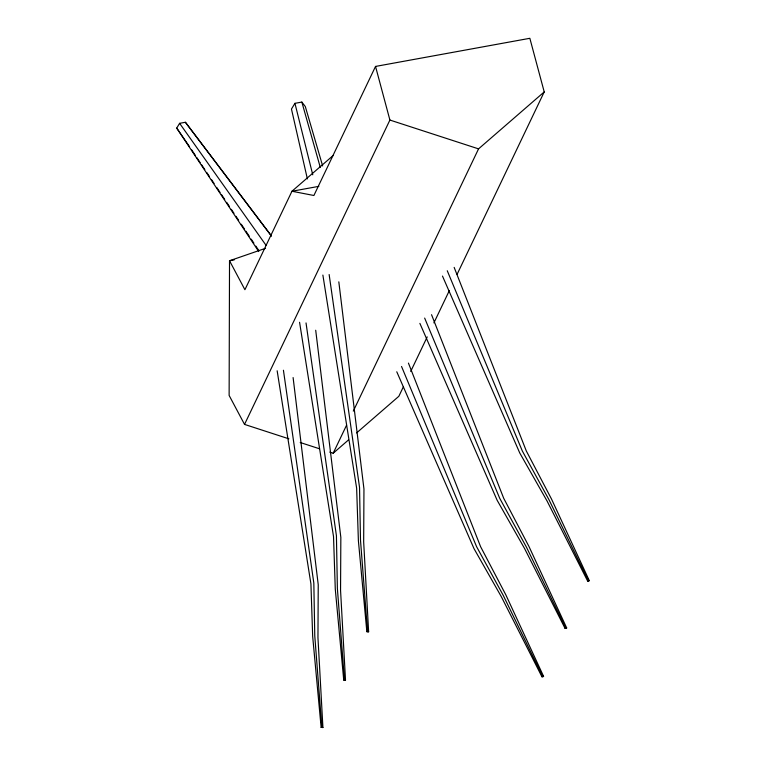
<?xml version="1.0" encoding="UTF-8"?>
<svg xmlns="http://www.w3.org/2000/svg" width="766" height="766" viewBox="0 0 766 766"><rect width="100%" height="100%" fill="white"/><g stroke="black" fill="none" stroke-linecap="round" stroke-linejoin="round"><path stroke-width="1.15" d="M457.101 274.314L544.224 91.92L529.852 38.3L375.531 66.431L313.897 195.493L291.951 191.251L244.919 289.711L229.522 260.746L265.553 248.308M288.859 438.813L244.536 424.402L389.904 120.051L375.531 66.431M329.773 452.112L333.181 453.223L346.586 425.159M353.289 411.131L478.549 148.872L544.224 91.92M403.49 386.552L398.856 396.271L356.573 432.934M410.71 371.443L427.208 336.906M433.91 322.879L449.374 290.505M258.755 251.554L176.716 128.094L179.617 123.326L185.41 122.263L271.317 235.746M322.649 165.944L305.299 106.522L301.852 102.079L294.939 103.333L291.463 109.04L307.377 178.909M333.334 155.364L291.951 191.251L318.838 186.349M333.181 453.223L348.473 439.962M442.48 276.066L519.741 452.955L547.106 501.088L587.646 581.049L589.284 580.618L551.52 499.059L526.309 450.954L454.152 267.382M587.646 581.049L589.284 580.618M419.883 323.386L497.144 500.275L524.509 548.408L565.049 628.369L566.687 627.938L528.913 546.378L503.702 498.273L431.545 314.702M566.687 627.938L565.049 628.369M396.769 371.778L474.03 548.676L501.385 596.8L541.935 676.761L543.573 676.33L505.799 594.78L480.588 546.665L408.431 363.094M541.935 676.761L543.573 676.33M322.879 275.071L356.64 488.201L358.392 540.71L366.847 631.663L368.628 631.778L363.668 541.926L363.955 489.005L338.821 281.84M368.628 631.778L366.847 631.663M299.573 322.285L333.526 536.593L335.278 589.102L343.733 680.055L345.514 680.179L340.554 590.318L340.841 537.397L315.707 330.242M345.514 680.179L343.733 680.055M277.158 370.792L310.929 583.912L312.672 636.422L321.126 727.374L322.917 727.499L317.957 637.638L318.235 584.717L293.1 377.561M322.917 727.499L321.126 727.374M234.195 259.894L229.522 260.746L229.13 395.438L244.536 424.402M389.904 120.051L478.549 148.872M300.224 442.509L319.546 448.79M176.716 128.094L189.547 146.718M185.41 122.263L271.451 236.091M179.617 123.326L266.051 245.321M191.538 149.705L195.512 155.67M196.843 157.652L200.156 162.622M201.487 164.613L204.8 169.583M206.791 172.561L209.444 176.534M211.435 179.522L214.087 183.495M216.74 187.469L220.053 192.438M221.384 194.43L224.697 199.399M226.688 202.377L229.34 206.351M231.332 209.338L233.984 213.312M235.966 216.29L238.619 220.263M241.28 224.237L244.593 229.206M245.915 231.198L249.237 236.167M251.219 239.145L253.881 243.128M255.863 246.106L258.515 250.08M588.288 580.561L548.963 499.691L522.335 451.011L447.258 270.752M565.691 627.881L526.366 547.01L499.729 498.331L424.651 318.082M542.567 676.282L503.252 595.402L476.615 546.723L401.537 366.474M587.608 578.943L588.642 581.097M541.888 674.664L542.931 676.809M301.852 102.079L320.293 167.4M294.939 103.333L312.758 174.801M329.141 274.534L359.541 487.377L360.489 540.116L367.556 631.452M306.027 322.926L336.427 535.769L337.375 588.508L344.441 679.854M283.43 370.246L313.83 583.089L314.769 635.828L321.844 727.173"/></g></svg>
